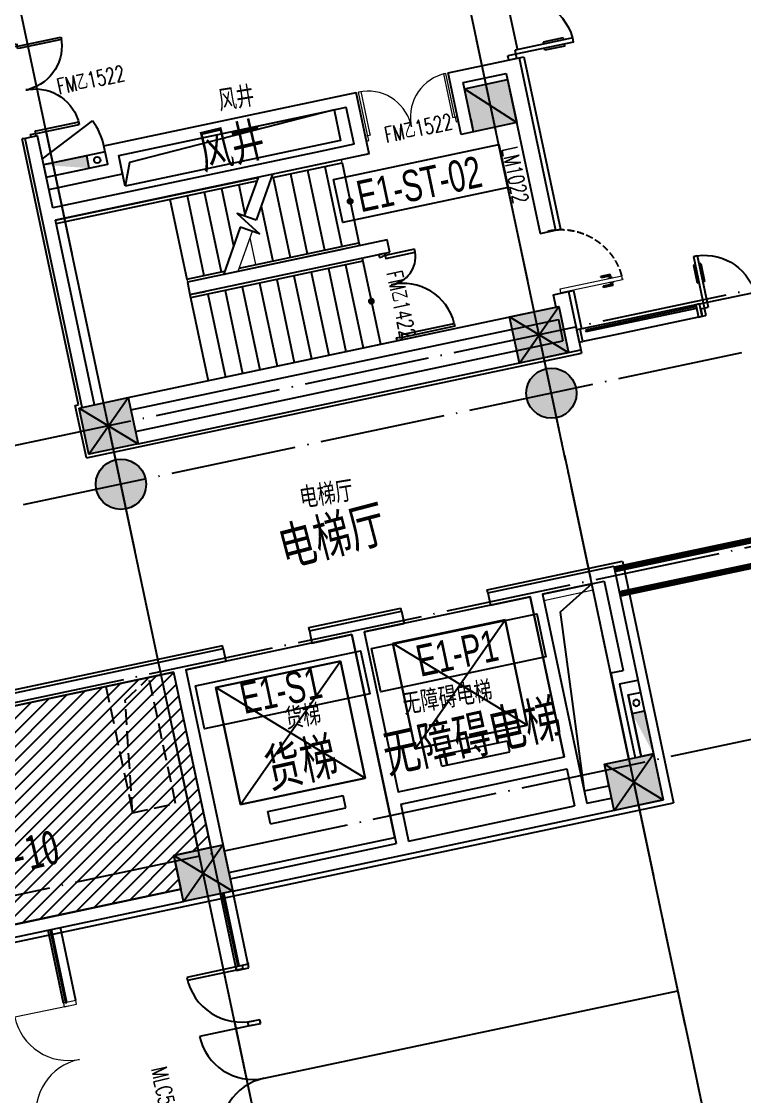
# Model space of a CAD drawing. Header units: millimetres. Extents: x 347599 to 1495443, y -100002 to 152717.
# Drawn here: x 1349994 to 1361493, y 39446 to 56549 of the extents above; entities that cross this region are included whole.
import ezdxf
from ezdxf.enums import TextEntityAlignment as Align

# ---------------------------------------------------------------- set-up
doc = ezdxf.new("R2010")
doc.units = ezdxf.units.MM
doc.header["$LTSCALE"] = 1000
for name, pattern in [('DASH', [0.35, 0.25, -0.1]), ('E-RG-1F$0$$0$DOTE', [2.42, 2, -0.2, 0.02, -0.2]), ('E1-RI-1F$0$DASH', [0.35, 0.25, -0.1]), ('E1-RV-1F$0$DASH', [0.35, 0.25, -0.1]), ('XRE2$0$HIDDEN', [0.375, 0.25, -0.125]), ('管井留洞1F$0$DASH', [0.35, 0.25, -0.1])]:
    doc.linetypes.add(name, pattern=pattern)
doc.layers.get('0').update_dxf_attribs({"linetype": 'CONTINUOUS'})
doc.layers.get('Defpoints').update_dxf_attribs({"linetype": 'CONTINUOUS'})
for name, color, linetype in [('00外装饰面', 21, 'CONTINUOUS'), ('0P-FE-FH-F', 141, 'CONTINUOUS'), ('0P-FE-HY', 141, 'CONTINUOUS'), ('0P-TE-D0-A', 1, 'CONTINUOUS'), ('A-------', 18, 'CONTINUOUS'), ('A-DOOR', 32, 'CONTINUOUS'), ('A-DOOR-FRAM', 2, 'CONTINUOUS'), ('A-SYMB-DOOR', 13, 'CONTINUOUS'), ('A-SYMB-DOOR1', 4, 'CONTINUOUS'), ('A-设备', 253, 'CONTINUOUS'), ('AUDIT_D_131110141545-10', 7, 'CONTINUOUS'), ('A—墙体', 7, 'CONTINUOUS'), ('A—楼梯、电梯、栏杆', 50, 'CONTINUOUS'), ('A—设备管丼、主管符号', 50, 'CONTINUOUS'), ('A—轴线、尺寸', 1, 'CONTINUOUS'), ('A—门窗', 135, 'CONTINUOUS'), ('E1-RI-1F$0$$8$A-DIMS-100', 1, 'CONTINUOUS'), ('E1-RI-1F$0$0P-FE-FH-F', 141, 'CONTINUOUS'), ('E1-RI-1F$0$0P-FE-HY', 141, 'CONTINUOUS'), ('E1-RI-1F$0$0P-TE-D0-A', 1, 'CONTINUOUS'), ('E1-RV-1F$0$0P-FE-FH-F', 141, 'CONTINUOUS'), ('E1-RV-1F$0$0P-FE-HY', 141, 'CONTINUOUS'), ('E1-RV-1F$0$0P-TE-D0-A', 1, 'CONTINUOUS'), ('E1-RV-1F$0$C-NAME-DIM100', 13, 'CONTINUOUS'), ('E1-RV-1F$0$WRV-1-01-N1$0$AUDIT_D_120618114340-341', 1, 'CONTINUOUS'), ('I-平顶-消防设施（防火卷帘）', 10, 'CONTINUOUS'), ('I—平面—文字', 40, 'CONTINUOUS'), ('I—平面—文字（放大1：100）', 40, 'XRE2$0$HIDDEN'), ('I—平面—消防设施', 10, 'CONTINUOUS'), ('I—平面—装饰面层线', 192, 'CONTINUOUS'), ('I—平面—门', 22, 'CONTINUOUS'), ('XRE1$0$A-SYMB', 4, 'CONTINUOUS'), ('XRE1$0$A-SYMB-NUMB-T', 4, 'CONTINUOUS'), ('轴线100', 1, 'CONTINUOUS')]:
    doc.layers.add(name, color=color, linetype=linetype)
for name, color, linetype, lineweight in [('E1-RI-1F$0$A-DOOR', 32, 'CONTINUOUS', 5), ('E1-RI-1F$0$A-DOOR-FRAM', 2, 'CONTINUOUS', 9), ('E1-RI-1F$0$A-GLAZ-CWMG', 3, 'CONTINUOUS', 5), ('E1-RV-1F$0$$2$A-WALL', 7, 'CONTINUOUS', 5), ('E1-RV-1F$0$A-FLOR-STRS', 2, 'CONTINUOUS', 5), ('E1-RV-1F$0$A-WALL', 7, 'CONTINUOUS', 5)]:
    doc.layers.add(name, color=color, linetype=linetype, lineweight=lineweight)
doc.styles.add('ECADI-TXT', font='simplex.shx', dxfattribs={"bigfont": 'hztxt.shx'})
doc.styles.add('XD2008', font='simhei.ttf', dxfattribs={"width": 0.7})
doc.styles.add('XRE1$0$ECADI-TXT', font='simplex.shx', dxfattribs={"bigfont": 'hztxt.shx'})
doc.styles.add('幼圆', font='SIMYOU_0.TTF', dxfattribs={"width": 0.7})

# ---------------------------------------------------------------- blocks, each defined once
blk = doc.blocks.new('E1-RV-1F$0$3')
at = {"layer": 'A—楼梯、电梯、栏杆'}
h = blk.add_hatch(color=256, dxfattribs=at)
edge = h.paths.add_edge_path()
edge.add_arc((10773784.9, -7567736.8), 20, 138.7891, 318.7891, ccw=False)
edge.add_arc((10773784.9, -7567736.8), 20, -41.2109, 138.7891, ccw=False)
blk.add_lwpolyline([(10773800, -7567750, -1), (10773769.9, -7567723.7, -1)], format="xyb", close=True, dxfattribs=at)
blk = doc.blocks.new('E1-RV-1F$0$XFX-BX')
blk.add_lwpolyline([(0, 0), (0, 200), (700, 200), (700, 0)], close=True)
blk.add_solid([(0, 0), (0, 0), (700, 0), (700, 200)])
blk = doc.blocks.new('E1-RV-1F$0$AEQE')
at = {"layer": 'E1-RV-1F$0$0P-FE-FH-F'}
blk.add_circle((11709503, -6156376), 50, dxfattribs=at)
at = {"layer": 'E1-RV-1F$0$0P-TE-D0-A'}
blk.add_lwpolyline([(11709777, -6157187), (11709570, -6156209), (11709374, -6156250), (11709581, -6157228)], close=True, dxfattribs=at)
at = {"layer": 'E1-RV-1F$0$0P-FE-HY', "xscale": -0.9999999999999997, "rotation": 281.977062229859}
blk.add_blockref('E1-RV-1F$0$XFX-BX', (11709582, -6157228), dxfattribs=at)
blk = doc.blocks.new('E1-RI-1F$0$MRY_CW-DOOR-2_ALUMINUM_-_C')
at = {"layer": 'E1-RI-1F$0$A-DOOR'}
for p, q in [((-870, -12.7), (-870, -879.525)), ((870, -12.7), (870, -885.875))]:
    blk.add_line(p, q, dxfattribs=at)
for centre, radius, start, end in [((-870, -12.7), 866.825, 270, 0), ((870, -12.7), 873.175, 180, 270)]:
    blk.add_arc(centre, radius, start, end, dxfattribs=at)
blk = doc.blocks.new('E1-RI-1F$0$RECTANGULAR_MULLION_-_2-12')
at = {"layer": 'E1-RI-1F$0$A-GLAZ-CWMG', "color": 8}
for p, q in [((-30, 75), (30, 75)), ((-30, -125), (-30, 75)), ((30, 75), (30, -125)), ((30, -125), (-30, -125))]:
    blk.add_line(p, q, dxfattribs=at)
blk = doc.blocks.new('E1-RI-1F$0$$DORLIB2D$00000011')
for p, q in [((-0.4667, 0.4709), (-0.4667, -0.0625)), ((-0.4667, 0.4709), (-0.4333, 0.4709)), ((-0.4333, 0.4709), (-0.4333, 0.0042)), ((0.4333, 0.4709), (0.4333, 0.0042)), ((0.4667, 0.4709), (0.4333, 0.4709)), ((0.4667, 0.4709), (0.4667, -0.0625)), ((-0.4833, 0.3962), (-0.4833, 0.2346)), ((-0.4833, 0.3962), (-0.4667, 0.3962)), ((-0.4167, 0.3962), (-0.4333, 0.3962)), ((-0.4167, 0.3962), (-0.4167, 0.2346)), ((0.4167, 0.3962), (0.4167, 0.2346)), ((0.4167, 0.3962), (0.4333, 0.3962)), ((0.4833, 0.3962), (0.4667, 0.3962)), ((0.4833, 0.3962), (0.4833, 0.2346)), ((-0.4833, 0.2346), (-0.4667, 0.2346)), ((-0.4167, 0.2346), (-0.4333, 0.2346)), ((0.4167, 0.2346), (0.4333, 0.2346)), ((0.4833, 0.2346), (0.4667, 0.2346)), ((-0.5, 0.0042), (-0.4333, 0.0042)), ((-0.5, 0.0042), (-0.5, -0.0625)), ((0.5, 0.0042), (0.4333, 0.0042)), ((0.5, 0.0042), (0.5, -0.0625)), ((-0.5, -0.0625), (-0.4667, -0.0625)), ((0.5, -0.0625), (0.4667, -0.0625))]:
    blk.add_line(p, q)
for centre, start, end in [((-0.4667, 0.0042), 0, 85.90396), ((0.4667, 0.0042), 94.09604, 180)]:
    blk.add_arc(centre, 0.4667, start, end)
blk = doc.blocks.new('E1-RI-1F$0$XFX-BX')
blk.add_lwpolyline([(0, 0), (0, 200), (700, 200), (700, 0)], close=True)
blk.add_solid([(0, 0), (0, 0), (700, 0), (700, 200)])
blk = doc.blocks.new('E1-RI-1F$0$AEQE')
at = {"layer": 'E1-RI-1F$0$0P-FE-FH-F'}
blk.add_circle((11709503, -6156376), 50, dxfattribs=at)
at = {"layer": 'E1-RI-1F$0$0P-TE-D0-A'}
blk.add_lwpolyline([(11709777, -6157187), (11709570, -6156209), (11709374, -6156250), (11709581, -6157228)], close=True, dxfattribs=at)
at = {"layer": 'E1-RI-1F$0$0P-FE-HY', "xscale": -0.9999999999999996, "rotation": 281.977062229859}
blk.add_blockref('E1-RI-1F$0$XFX-BX', (11709582, -6157228), dxfattribs=at)
blk = doc.blocks.new('E1-RI-1F$0$MRY_DOOR-2-SOLID_-_72_W_X_')
at = {"layer": 'E1-RI-1F$0$A-DOOR'}
for p, q in [((-914.4, 980.28125), (-863.6, 980.28125)), ((-914.4, 116.68125), (-914.4, 980.28125)), ((-863.6, 980.28125), (-863.6, 116.68125)), ((863.6, 980.28125), (863.6, 116.68125)), ((914.4, 980.28125), (863.6, 980.28125)), ((914.4, 116.68125), (914.4, 980.28125)), ((-914.4, 65.88125), (-914.4, 116.68125)), ((-863.6, 65.88125), (-914.4, 65.88125)), ((-863.6, 116.68125), (-863.6, 65.88125)), ((863.6, 116.68125), (863.6, 65.88125)), ((863.6, 65.88125), (914.4, 65.88125)), ((914.4, 65.88125), (914.4, 116.68125))]:
    blk.add_line(p, q, dxfattribs=at)
for centre, start, end in [((-914.4, 65.88125), 3.191766614, 90), ((914.4, 65.88125), 90, 176.808233386), ((-914.4, 65.88125), 359.5, 3.191766614), ((914.4, 65.88125), 176.808233386, 180.5)]:
    blk.add_arc(centre, 914.4, start, end, dxfattribs=at)
at = {"layer": 'E1-RI-1F$0$A-DOOR-FRAM'}
for p, q in [((-914.4, 65.88125), (-965.2, 65.88125)), ((-965.2, 65.88125), (-965.2, -35.71875)), ((-914.4, -35.71875), (-914.4, 65.88125)), ((965.2, 65.88125), (914.4, 65.88125)), ((914.4, 65.88125), (914.4, -35.71875)), ((965.2, -35.71875), (965.2, 65.88125)), ((-965.2, -35.71875), (-914.4, -35.71875)), ((914.4, -35.71875), (965.2, -35.71875))]:
    blk.add_line(p, q, dxfattribs=at)
blk = doc.blocks.new('XRE1$0$ECADI-TAG-CODE')
at = {"layer": 'XRE1$0$A-SYMB-NUMB-T', "color": 1}
blk.add_lwpolyline([(0.92, 3.5), (14.352, 3.5), (14.352, 0), (0.92, 0)], close=True, dxfattribs=at)
at = {"layer": 'XRE1$0$A-SYMB-NUMB-T', "style": 'XRE1$0$ECADI-TXT', "width": 0.7}
blk.add_attdef('CODE', text='', height=2.5, dxfattribs=at).set_placement((7.5, 1.75), align=Align.MIDDLE_CENTER)
blk = doc.blocks.new('ECADI-TAG-DOOR')
blk = doc.blocks.new('XFX-BX')
blk.add_lwpolyline([(0, 0), (0, 200), (700, 200), (700, 0)], close=True)
blk.add_solid([(0, 0), (0, 0), (700, 0), (700, 200)])
blk = doc.blocks.new('AEQE')
at = {"layer": '0P-FE-FH-F'}
blk.add_circle((11709503, -6156376), 50, dxfattribs=at)
at = {"layer": '0P-TE-D0-A'}
blk.add_lwpolyline([(11709777, -6157187), (11709570, -6156209), (11709374, -6156250), (11709581, -6157228)], close=True, dxfattribs=at)
at = {"layer": '0P-FE-HY', "xscale": -0.9999999999999996, "rotation": 281.977062229859}
blk.add_blockref('XFX-BX', (11709582, -6157228), dxfattribs=at)
blk = doc.blocks.new('MRY_DOOR-2-SOLID_-_72_W_X_')
at = {"layer": 'A-DOOR'}
for p, q in [((-914.4, 980.28125), (-863.6, 980.28125)), ((-914.4, 116.68125), (-914.4, 980.28125)), ((-863.6, 980.28125), (-863.6, 116.68125)), ((863.6, 980.28125), (863.6, 116.68125)), ((914.4, 980.28125), (863.6, 980.28125)), ((914.4, 116.68125), (914.4, 980.28125)), ((-914.4, 65.88125), (-914.4, 116.68125)), ((-863.6, 65.88125), (-914.4, 65.88125)), ((-863.6, 116.68125), (-863.6, 65.88125)), ((863.6, 116.68125), (863.6, 65.88125)), ((863.6, 65.88125), (914.4, 65.88125)), ((914.4, 65.88125), (914.4, 116.68125))]:
    blk.add_line(p, q, dxfattribs=at)
for centre, start, end in [((-914.4, 65.88125), 3.191766614, 90), ((914.4, 65.88125), 90, 176.808233386), ((-914.4, 65.88125), 359.5, 3.191766614), ((914.4, 65.88125), 176.808233386, 180.5)]:
    blk.add_arc(centre, 914.4, start, end, dxfattribs=at)
at = {"layer": 'A-DOOR-FRAM'}
for p, q in [((-914.4, 65.88125), (-965.2, 65.88125)), ((-965.2, 65.88125), (-965.2, -35.71875)), ((-914.4, -35.71875), (-914.4, 65.88125)), ((965.2, 65.88125), (914.4, 65.88125)), ((914.4, 65.88125), (914.4, -35.71875)), ((965.2, -35.71875), (965.2, 65.88125)), ((-965.2, -35.71875), (-914.4, -35.71875)), ((914.4, -35.71875), (965.2, -35.71875))]:
    blk.add_line(p, q, dxfattribs=at)
blk = doc.blocks.new('E1-RI-1F$0$SINGLE-FLUSH_VISION_-_0_9_')
at = {"layer": 'E1-RI-1F$0$A-DOOR'}
for p, q in [((399, -76), (399, -976)), ((450, -76), (399, -76)), ((450, -76), (450, -976)), ((450, -976), (399, -976))]:
    blk.add_line(p, q, dxfattribs=at)
at = {"layer": 'I—平面—门'}
for p, q in [((363, -683), (343, -683)), ((343, -820), (343, -683)), ((363, -800), (363, -683)), ((487, -683), (507, -683)), ((487, -800), (487, -683)), ((507, -820), (507, -683)), ((343, -820), (363, -800)), ((392, -820), (343, -820)), ((392, -800), (363, -800)), ((400, -782), (392, -782)), ((392, -837), (392, -782)), ((400, -837), (392, -837)), ((450, -782), (458, -782)), ((450, -837), (458, -837)), ((458, -837), (458, -782)), ((458, -800), (487, -800)), ((458, -820), (507, -820)), ((507, -820), (487, -800))]:
    blk.add_line(p, q, dxfattribs=at)
at = {"layer": 'I—平面—门', "color": 8, "linetype": 'DASH', "ltscale": 0.4}
blk.add_arc((450, -76), 900, 180, 270, dxfattribs=at)

msp = doc.modelspace()

# ---------------------------------------------------------------- hatches: boundary and pattern name
at = {"layer": 'A-------'}
for points in [[(1357040.1, 55479.2), (1357724.9, 55624.2), (1357869.9, 54939.3), (1357185.1, 54794.4)], [(1357757.5, 51849.1), (1358540.1, 52014.7), (1358695.5, 51281), (1357912.8, 51115.3)], [(1350909.3, 50399.3), (1351691.9, 50565), (1351847.2, 49831.3), (1351064.6, 49665.6)], [(1359264.2, 44731.8), (1360046.8, 44897.5), (1360202.2, 44163.7), (1359419.5, 43998)], [(1352415.9, 43282.1), (1353198.6, 43447.7), (1353353.9, 42714), (1352571.3, 42548.3)]]:
    msp.add_hatch(color=256, dxfattribs=at).paths.add_polyline_path(points)
h = msp.add_hatch(color=256, dxfattribs=at)
edge = h.paths.add_edge_path()
edge.add_arc((1358423.2, 50635.6), 400, 0, 360)
h = msp.add_hatch(color=256, dxfattribs=at)
edge = h.paths.add_edge_path()
edge.add_arc((1351575, 49185.9), 400, 0, 360)
at = {"layer": 'A-设备'}
h = msp.add_hatch(dxfattribs=at)
h.set_pattern_fill('ANSI31', color=253, scale=50, style=0)
h.set_pattern_definition([(45, (1000000, 0), (-112.2532, 112.2532), [])])
h.paths.add_polyline_path([(1345173.1, 44662), (1352412.7, 46194.6), (1353002.9, 43406.3), (1352415.9, 43282.1), (1352529.8, 42744), (1345877.3, 41335.7), (1345173.1, 44662)])

# ---------------------------------------------------------------- linework, layer by layer
at = {"elevation": 0}
for points in [[(1357040.1, 55479.2), (1357724.9, 55624.2), (1357869.9, 54939.3), (1357185.1, 54794.4)], [(1357757.5, 51849.1), (1358540.1, 52014.7), (1358695.5, 51281), (1357912.8, 51115.3)], [(1350909.3, 50399.3), (1351691.9, 50565), (1351847.2, 49831.3), (1351064.6, 49665.6)], [(1359264.2, 44731.8), (1360046.8, 44897.5), (1360202.2, 44163.7), (1359419.5, 43998)], [(1352415.9, 43282.1), (1353198.6, 43447.7), (1353353.9, 42714), (1352571.3, 42548.3)]]:
    msp.add_lwpolyline(points, close=True, dxfattribs=at)
for centre in [(1358423.2, 50635.6, 0), (1351575, 49185.9, 0)]:
    msp.add_circle(centre, 400)
at = {"layer": '00外装饰面', "linetype": 'ByBlock', "ltscale": 5}
for p, q in [((1357907.4, 55969.4), (1357985.5, 55985.9)), ((1357985.5, 55985.9), (1358565.4, 53246.6)), ((1358487.3, 53230.1), (1358565.4, 53246.6)), ((1358694.4, 52251.8), (1358772.5, 52268.3)), ((1358772.5, 52268.3), (1358901.8, 51657.3))]:
    msp.add_line(p, q, dxfattribs=at)
at = {"layer": 'A-DOOR'}
for p, q in [((1350325.5, 54364.4), (1351124, 54966.3)), ((1353501.8, 41527.7), (1353512.3, 41478)), ((1352621.4, 41340.8), (1352632, 41291.1))]:
    msp.add_line(p, q, dxfattribs=at)
msp.add_arc((1350325.5, 54364.4), 1000, 11.95265, 37.01005, dxfattribs=at)
at = {"layer": 'A-设备', "color": 253}
msp.add_lwpolyline([(1345173.1, 44662), (1352412.7, 46194.6), (1353002.9, 43406.3), (1352415.9, 43282.1), (1352529.8, 42744), (1345877.3, 41335.7), (1345877.3, 41335.7), (1345173.1, 44662)], close=True, dxfattribs=at)
at = {"layer": 'AUDIT_D_131110141545-10'}
msp.add_line((1350247.8, 54731.2), (1350052.1, 54689.8), dxfattribs=at)
at = {"layer": 'A—墙体'}
for p, q in [((1356782.3, 55731.3), (1357907.4, 55969.4)), ((1357907.4, 55969.4), (1358487.3, 53230.1)), ((1356989.4, 54752.9), (1356782.3, 55731.3)), ((1357019.4, 55577), (1357704.2, 55722)), ((1357704.2, 55722), (1358242.7, 53178.3)), ((1351303.7, 54571.5), (1355314.8, 55420.6)), ((1355522, 54442.3), (1355314.8, 55420.6)), ((1357185.1, 54794.3), (1357019.4, 55577)), ((1354622.5, 55069.6), (1355160.6, 55183.5)), ((1355284.9, 54596.5), (1355160.6, 55183.5)), ((1351540.8, 54417.2), (1354622.5, 55069.6)), ((1357185.1, 54794.3), (1357143.7, 54990)), ((1350491.1, 53581.7), (1350247.8, 54731.2)), ((1357185.1, 54794.3), (1356989.4, 54752.9)), ((1350958.2, 50409.7), (1350052.1, 54689.8)), ((1351365.9, 54278), (1351303.7, 54571.5)), ((1355284.9, 54596.5), (1354746.8, 54482.6)), ((1354746.8, 54482.6), (1350491.1, 53581.7)), ((1355522, 54442.3), (1350532.5, 53386)), ((1351603, 54123.7), (1351540.8, 54417.2)), ((1350387.6, 54070.9), (1351365.9, 54278)), ((1350387.6, 54070.9), (1350387.5, 54071)), ((1350429, 53875.2), (1351603, 54123.7)), ((1351153.8, 50451.1), (1350532.5, 53386)), ((1358242.7, 53178.3), (1358487.3, 53230.1)), ((1355812, 53072.6), (1352632.4, 52399.2)), ((1355853.4, 52876.9), (1355812, 53072.6)), ((1352673.8, 52203.6), (1355853.4, 52876.9)), ((1352632.4, 52399.2), (1352673.9, 52203.5)), ((1352673.9, 52203.5), (1352918.5, 52255.4)), ((1358449.8, 52200), (1358694.4, 52251.8)), ((1358449.8, 52200), (1358491.2, 52004.3)), ((1358694.4, 52251.8), (1358891.1, 51322.4)), ((1351691.9, 50565), (1358491.2, 52004.3)), ((1351733.3, 50369.3), (1358532.7, 51808.7)), ((1358532.7, 51808.7), (1358605.1, 51466.3)), ((1351690.6, 50564.7), (1356288.7, 51538.1)), ((1351805.8, 50026.9), (1358605.1, 51466.3)), ((1351847.2, 49831.2), (1358891.1, 51322.4)), ((1357409.6, 47456.8), (1359415.2, 47881.3)), ((1359415.2, 47881.3), (1360202.2, 44163.7)), ((1358282.6, 47437.1), (1359260.9, 47644.2)), ((1359260.9, 47644.2), (1359561.2, 46225.7)), ((1357409.6, 47456.8), (1357451, 47261.1)), ((1357451, 47261.1), (1358086.9, 47395.7)), ((1358086.9, 47395.7), (1358625.4, 44852.1)), ((1358282.6, 47437.1), (1358986.7, 44110.9)), ((1354572.5, 46856.2), (1356040, 47166.8)), ((1356040, 47166.8), (1356081.4, 46971.2)), ((1355445.5, 46836.5), (1356081.4, 46971.2)), ((1354572.5, 46856.2), (1354613.9, 46660.5)), ((1354613.9, 46660.5), (1355249.8, 46795.1)), ((1355249.8, 46795.1), (1355954, 43468.8)), ((1353202.8, 46566.2), (1349240.6, 45727.5)), ((1353202.8, 46566.2), (1353244.3, 46370.6)), ((1352608.3, 46235.9), (1353244.3, 46370.6)), ((1352412.7, 46194.5), (1349282.1, 45531.8)), ((1352412.7, 46194.5), (1353158.3, 42672.6)), ((1352608.3, 46235.9), (1353312.5, 42909.7)), ((1359365.6, 46184.3), (1359561.2, 46225.7)), ((1359365.6, 46184.3), (1359655.5, 44814.6)), ((1359504.8, 46009.3), (1359798.3, 46071.4)), ((1359504.8, 46009.3), (1359753.3, 44835.3)), ((1359407, 45988.6), (1359407, 45988.6)), ((1359644.1, 45834.4), (1359851.2, 44856)), ((1355983.9, 44292.9), (1358625.4, 44852.1)), ((1356025.4, 44097.3), (1358666.8, 44656.4)), ((1358666.8, 44656.4), (1358791.1, 44069.4)), ((1353353.9, 42714), (1360202.2, 44163.7)), ((1358986.7, 44110.9), (1359378.1, 44193.7)), ((1356025.4, 44097.3), (1356149.6, 43510.3)), ((1356149.6, 43510.3), (1358791.1, 44069.4)), ((1353312.5, 42909.7), (1355954, 43468.8)), ((1345877.3, 41335.7), (1352529.8, 42744)), ((1345723, 41098.6), (1352571.3, 42548.3))]:
    msp.add_line(p, q, dxfattribs=at)
for points in [[(1359264.2, 44731.8), (1360046.8, 44897.5), (1360202.2, 44163.7), (1359419.5, 43998)], [(1352415.9, 43282.1), (1353198.6, 43447.7), (1353353.9, 42714), (1352571.3, 42548.3)]]:
    msp.add_lwpolyline(points, close=True, dxfattribs=at)
at = {"layer": 'A—楼梯、电梯、栏杆'}
for p, q in [((1353966.4, 54061.9), (1355092.1, 54300.2)), ((1353966.4, 54061.9), (1355092.1, 54300.2)), ((1354818.2, 54242.2), (1355087.4, 52970.2)), ((1354818.2, 54242.2), (1355087.4, 52970.2)), ((1355092.1, 54300.2), (1355371.7, 52979.3)), ((1355092.1, 54300.2), (1355371.7, 52979.3)), ((1353756.5, 54068.5), (1353538, 53455.6)), ((1353756.5, 54068.5), (1353538, 53455.6)), ((1353986.1, 54117.2), (1353726.4, 53388.5)), ((1353986.1, 54117.2), (1353726.4, 53388.5)), ((1353996.4, 54068.2), (1354265.6, 52796.3)), ((1353996.4, 54068.2), (1354265.6, 52796.3)), ((1354270.4, 54126.2), (1354539.5, 52854.3)), ((1354270.4, 54126.2), (1354539.5, 52854.3)), ((1354544.3, 54184.2), (1354813.5, 52912.2)), ((1354544.3, 54184.2), (1354813.5, 52912.2)), ((1350542.9, 53337.1), (1353736.8, 54013.3)), ((1350542.9, 53337.1), (1353736.8, 54013.3)), ((1353174.6, 53894.3), (1353368.3, 52979.3)), ((1353174.6, 53894.3), (1353368.3, 52979.3)), ((1353448.6, 53952.3), (1353547.8, 53483.2)), ((1353448.6, 53952.3), (1353547.8, 53483.2)), ((1352352.8, 53720.3), (1352622, 52448.5)), ((1352352.8, 53720.3), (1352622, 52448.5)), ((1352626.8, 53778.3), (1352895.9, 52506.4)), ((1352626.8, 53778.3), (1352895.9, 52506.4)), ((1352900.7, 53836.3), (1353169.9, 52564.4)), ((1352900.7, 53836.3), (1353169.9, 52564.4)), ((1353806.5, 53613.2), (1353991.7, 52738.3)), ((1353806.5, 53613.2), (1353991.7, 52738.3)), ((1353474.3, 53276.7), (1353204.8, 52520.7)), ((1353474.3, 53276.7), (1353204.8, 52520.7)), ((1353454.1, 52624.6), (1355361.3, 53028.2)), ((1355423.5, 52734.7), (1352684.2, 52154.6)), ((1355149.5, 52676.7), (1355429.2, 51356)), ((1355149.5, 52676.7), (1355429.2, 51356)), ((1355413.1, 52783.6), (1355703.1, 51414)), ((1355413.1, 52783.6), (1355703.1, 51414)), ((1352622, 52448.5), (1353224.5, 52576)), ((1354601.7, 52560.7), (1354881.4, 51240)), ((1354601.7, 52560.7), (1354881.4, 51240)), ((1354875.6, 52618.7), (1355155.2, 51298.1)), ((1354875.6, 52618.7), (1355155.2, 51298.1)), ((1353779.9, 52386.7), (1354059.6, 51065.9)), ((1353779.9, 52386.7), (1354059.6, 51065.9)), ((1354053.8, 52444.7), (1354333.5, 51124)), ((1354053.8, 52444.7), (1354333.5, 51124)), ((1354327.8, 52502.7), (1354607.4, 51182)), ((1354327.8, 52502.7), (1354607.4, 51182)), ((1352673.8, 52203.6), (1352963.9, 50833.9)), ((1352673.8, 52203.6), (1352963.9, 50833.9)), ((1352958.1, 52212.6), (1353237.8, 50891.9)), ((1352958.1, 52212.6), (1353237.8, 50891.9)), ((1353232.1, 52270.6), (1353511.7, 50949.9)), ((1353232.1, 52270.6), (1353511.7, 50949.9)), ((1353506, 52328.7), (1353785.7, 51007.9)), ((1353506, 52328.7), (1353785.7, 51007.9))]:
    msp.add_line(p, q, dxfattribs=at)
for points in [[(1355221.6, 53688.5, 0, 0, 0), (1353918.8, 53412.8, 40, 0, 0), (1353772.1, 53381.7, 0, 0, 0)], [(1355221.6, 53688.5, 0, 0, 0), (1353918.8, 53412.8, 40, 0, 0), (1353772.1, 53381.7, 0, 0, 0)], [(1355558.1, 52099, 0, 0, 0), (1351497.4, 51239.5, 0, 0, 0), (1351160.9, 52829.2, 0, 0, 0), (1353157.3, 53251.8, 40, 0, 0), (1353304, 53282.9, 0, 0, 0)], [(1355558.1, 52099, 0, 0, 0), (1351497.4, 51239.5, 0, 0, 0), (1351160.9, 52829.2, 0, 0, 0), (1353157.3, 53251.8, 40, 0, 0), (1353304, 53282.9, 0, 0, 0)]]:
    msp.add_lwpolyline(points, format="xyseb", dxfattribs=at)
msp.add_lwpolyline([(1353726.4, 53388.5), (1353422.9, 53496.6), (1353778.2, 53168.4), (1353474.3, 53276.7)], dxfattribs=at)
msp.add_lwpolyline([(1353726.4, 53388.5), (1353422.9, 53496.6), (1353778.2, 53168.4), (1353474.3, 53276.7)], dxfattribs=at)
at = {"layer": 'A—设备管丼、主管符号'}
for p, q in [((1355900.9, 46651.2), (1357684.9, 47028.8)), ((1357684.9, 47028.8), (1355900.9, 46651.2)), ((1355900.9, 46651.2), (1357684.9, 47028.8)), ((1357684.9, 47028.8), (1355900.9, 46651.2)), ((1356254.9, 44976.6), (1357684.9, 47028.8)), ((1356254.9, 44976.6), (1357684.9, 47028.8)), ((1357684.9, 47028.8), (1358039, 45354.3)), ((1358039, 45354.3), (1357684.9, 47028.8)), ((1357684.9, 47028.8), (1358039, 45354.3)), ((1358039, 45354.3), (1357684.9, 47028.8)), ((1355445.5, 46836.5), (1355983.9, 44292.9)), ((1355445.5, 46836.5), (1355983.9, 44292.9)), ((1358039, 45354.3), (1355900.9, 46651.2)), ((1356254.9, 44976.6), (1355900.9, 46651.2)), ((1355900.9, 46651.2), (1356254.9, 44976.6)), ((1358039, 45354.3), (1355900.9, 46651.2)), ((1356254.9, 44976.6), (1355900.9, 46651.2)), ((1355900.9, 46651.2), (1356254.9, 44976.6)), ((1353084.5, 45952.7), (1355066.8, 46372.4)), ((1355066.8, 46372.4), (1353084.5, 45952.7)), ((1353084.5, 45952.7), (1355066.8, 46372.4)), ((1355066.8, 46372.4), (1353084.5, 45952.7)), ((1353477.9, 44092.1), (1355066.8, 46372.4)), ((1353477.9, 44092.1), (1355066.8, 46372.4)), ((1355066.8, 46372.4), (1355460.2, 44511.8)), ((1355460.2, 44511.8), (1355066.8, 46372.4)), ((1355066.8, 46372.4), (1355460.2, 44511.8)), ((1355460.2, 44511.8), (1355066.8, 46372.4)), ((1355460.2, 44511.8), (1353084.5, 45952.7)), ((1353477.9, 44092.1), (1353084.5, 45952.7)), ((1353084.5, 45952.7), (1353477.9, 44092.1)), ((1355460.2, 44511.8), (1353084.5, 45952.7)), ((1353477.9, 44092.1), (1353084.5, 45952.7)), ((1353084.5, 45952.7), (1353477.9, 44092.1)), ((1358039, 45354.3), (1356254.9, 44976.6)), ((1356254.9, 44976.6), (1358039, 45354.3)), ((1358039, 45354.3), (1356254.9, 44976.6)), ((1356254.9, 44976.6), (1358039, 45354.3)), ((1356644.4, 44875), (1357724, 45103.7)), ((1356644.4, 44875), (1357724, 45103.7)), ((1357761.3, 44927.6), (1357724, 45103.7)), ((1357761.3, 44927.6), (1357724, 45103.7)), ((1356681.6, 44698.9), (1356644.4, 44875)), ((1356681.6, 44698.9), (1356644.4, 44875)), ((1356681.6, 44698.9), (1357761.3, 44927.6)), ((1356681.6, 44698.9), (1357761.3, 44927.6)), ((1355460.2, 44511.8), (1353477.9, 44092.1)), ((1353477.9, 44092.1), (1355460.2, 44511.8)), ((1355460.2, 44511.8), (1353477.9, 44092.1)), ((1353477.9, 44092.1), (1355460.2, 44511.8)), ((1353910.6, 43979.2), (1355110.2, 44233.3)), ((1353910.6, 43979.2), (1355110.2, 44233.3)), ((1355151.6, 44037.6), (1355110.2, 44233.3)), ((1355151.6, 44037.6), (1355110.2, 44233.3)), ((1353952, 43783.6), (1353910.6, 43979.2)), ((1353952, 43783.6), (1353910.6, 43979.2)), ((1353952, 43783.6), (1355151.6, 44037.6)), ((1353952, 43783.6), (1355151.6, 44037.6))]:
    msp.add_line(p, q, dxfattribs=at)
for points in [[(1351645.1, 53928.2), (1351541.6, 54417.3), (1354964.9, 55142.1), (1355068.5, 54653), (1351645.1, 53928.2)], [(1354964.7, 55143.5), (1351714.4, 54303.3), (1351645.1, 53928.2)], [(1359065.2, 47603), (1358563.9, 47152.4), (1358945.1, 44307.5)], [(1355445.5, 46836.5), (1355983.9, 44292.9), (1358625.4, 44852.1), (1358086.9, 47395.7), (1355445.5, 46836.5)]]:
    msp.add_lwpolyline(points, dxfattribs=at)
for points in [[(1359065.2, 47603), (1358281.6, 47438.5), (1358945.3, 44306.5), (1359336.7, 44389.4), (1359264.2, 44731.8), (1359654.8, 44814.5)], [(1355249.8, 46795.1), (1352608.3, 46235.9), (1353291.8, 43007.5), (1355933.2, 43566.7)]]:
    msp.add_lwpolyline(points, close=True, dxfattribs=at)
at = {"layer": 'A—设备管丼、主管符号', "linetype": '管井留洞1F$0$DASH'}
for points in [[(1352021.4, 46111.7), (1351336.5, 45966.7), (1351761.1, 43961.2), (1352445.9, 44106.1), (1352021.4, 46111.7)], [(1351761.1, 43961.2), (1351643.2, 45750), (1352021.4, 46111.7)]]:
    msp.add_lwpolyline(points, dxfattribs=at)
at = {"layer": 'A—轴线、尺寸', "linetype": 'E-RG-1F$0$$0$DOTE'}
for p, q in [((1368069.1, 5070.1), (1347156.8, 103856.2)), ((1368299.4, 53697.4), (1323685.8, 44253)), ((1366180.7, 52277.8), (1323881.5, 43323.4)), ((1370554.3, 50086.1), (1324509.7, 40338.8)), ((1371746.2, 47271.9), (1325127.6, 37403.1))]:
    msp.add_line(p, q, dxfattribs=at)
at = {"layer": 'A—轴线、尺寸', "linetype": 'ByBlock'}
msp.add_line((1361220.9, 3620.4), (1340308.6, 102406.5), dxfattribs=at)
at = {"layer": 'A—门窗'}
for p, q in [((1360728, 52012.8), (1358967, 51640)), ((1360721.7, 52042.7), (1359394.4, 51761.7)), ((1360733.2, 51988), (1360728, 52012.8)), ((1358972.3, 51615.2), (1360733.2, 51988)), ((1360763.1, 51847), (1359435.8, 51566.1)), ((1358882.4, 51653.3), (1358823.7, 51640.9)), ((1358902, 51657.5), (1358873, 51651.2)), ((1358960.7, 51669.9), (1358882.4, 51653.3)), ((1358923.8, 51457.7), (1358882.4, 51653.3)), ((1359394.4, 51761.7), (1358960.7, 51669.9)), ((1358823.7, 51640.9), (1358865.1, 51445.2)), ((1358967, 51640), (1358972.3, 51615.2)), ((1359435.8, 51566.1), (1359002.1, 51474.2)), ((1358865.1, 51445.2), (1358923.8, 51457.7)), ((1359002.1, 51474.2), (1358923.8, 51457.7)), ((1353414, 41457.2), (1353158.2, 42672.8)), ((1353187.8, 42679), (1353432.3, 41517.5)), ((1353457.1, 41522.7), (1353212.7, 42684.3)), ((1353610.7, 41493.7), (1353353.9, 42714)), ((1350663.4, 40931.4), (1350418.9, 42092.9)), ((1350448.5, 42099.1), (1350693, 40937.6)), ((1350717.8, 40942.8), (1350473.4, 42104.4)), ((1350859.1, 40972.5), (1350614.6, 42134.1)), ((1353593.1, 41577.3), (1353598.4, 41552.4)), ((1350693, 40937.6), (1350717.8, 40942.8)), ((1353796.9, 40609), (1353784.6, 40667.7))]:
    msp.add_line(p, q, dxfattribs=at)
at = {"layer": 'A—门窗', "extrusion": (0, 0, -1)}
for p, q in [((1360780.4, 52055.1), (1360721.7, 52042.7)), ((1360721.7, 52042.7), (1360763.1, 51847)), ((1360821.8, 51859.5), (1360780.4, 52055.1)), ((1360763.1, 51847), (1360821.8, 51859.5)), ((1353598.4, 41552.5), (1353402.7, 41510.9)), ((1353402.7, 41510.9), (1353415.2, 41452.2)), ((1353415.2, 41452.2), (1353610.8, 41493.8)), ((1353610.8, 41493.8), (1353598.4, 41552.5)), ((1353786.1, 40668), (1353590.5, 40626.5)), ((1353590.5, 40626.5), (1353603, 40567.8)), ((1353603, 40567.8), (1353798.6, 40609.4)), ((1353798.6, 40609.4), (1353786.1, 40668))]:
    msp.add_line(p, q, dxfattribs=at)
at = {"layer": 'Defpoints'}
for p, q in [((1357040.1, 55479.2, 0), (1357869.9, 54939.3, 0)), ((1357912.8, 51115.3, 0), (1358540.1, 52014.7, 0)), ((1357757.5, 51849.1, 0), (1358695.5, 51281, 0)), ((1351064.6, 49665.6, 0), (1351691.9, 50565, 0)), ((1350909.3, 50399.3, 0), (1351847.2, 49831.3, 0)), ((1359419.5, 43998, 0), (1360046.8, 44897.5, 0)), ((1359264.2, 44731.8, 0), (1360202.2, 44163.7, 0)), ((1352571.3, 42548.3, 0), (1353198.6, 43447.7, 0)), ((1352415.9, 43282.1, 0), (1353353.9, 42714, 0))]:
    msp.add_line(p, q, dxfattribs=at)
at = {"layer": 'E1-RI-1F$0$$8$A-DIMS-100'}
msp.add_line((1357480.5, 57986.2), (1357881.2, 56093.4), dxfattribs=at)
at = {"layer": 'E1-RI-1F$0$A-GLAZ-CWMG'}
msp.add_line((1351040.3, 42224.3), (1351236, 42265.5), dxfattribs=at)
at = {"layer": 'E1-RV-1F$0$$2$A-WALL'}
for p, q in [((1357409.6, 47456.8), (1359415.2, 47881.3)), ((1359415.2, 47881.3), (1360202.2, 44163.7)), ((1358282.6, 47437.1), (1359260.9, 47644.2)), ((1359260.9, 47644.2), (1359561.2, 46225.7)), ((1357409.6, 47456.8), (1357451, 47261.1)), ((1357451, 47261.1), (1358086.9, 47395.7)), ((1358086.9, 47395.7), (1358625.4, 44852.1)), ((1358282.6, 47437.1), (1358986.7, 44110.9)), ((1354572.5, 46856.2), (1356040, 47166.8)), ((1356040, 47166.8), (1356081.4, 46971.2)), ((1355445.5, 46836.5), (1356081.4, 46971.2)), ((1354572.5, 46856.2), (1354613.9, 46660.5)), ((1354613.9, 46660.5), (1355249.8, 46795.1)), ((1355249.8, 46795.1), (1355954, 43468.8)), ((1353202.8, 46566.2), (1353244.3, 46370.6)), ((1352608.3, 46235.9), (1353244.3, 46370.6)), ((1352412.7, 46194.5), (1353158.3, 42672.6)), ((1352608.3, 46235.9), (1353312.5, 42909.7)), ((1359365.6, 46184.3), (1359561.2, 46225.7)), ((1359365.6, 46184.3), (1359655.5, 44814.6)), ((1359504.8, 46009.3), (1359798.3, 46071.4)), ((1359504.8, 46009.3), (1359753.3, 44835.3)), ((1359407, 45988.6), (1359407, 45988.6)), ((1359644.1, 45834.4), (1359851.2, 44856)), ((1355983.9, 44292.9), (1358625.4, 44852.1)), ((1356025.4, 44097.3), (1358666.8, 44656.4)), ((1358666.8, 44656.4), (1358791.1, 44069.4)), ((1353353.9, 42714), (1360202.2, 44163.7)), ((1358986.7, 44110.9), (1359378.1, 44193.7)), ((1356025.4, 44097.3), (1356149.6, 43510.3)), ((1356149.6, 43510.3), (1358791.1, 44069.4)), ((1353312.5, 42909.7), (1355954, 43468.8))]:
    msp.add_line(p, q, dxfattribs=at)
for points in [[(1359264.2, 44731.8), (1360046.8, 44897.5), (1360202.2, 44163.7), (1359419.5, 43998)], [(1352415.9, 43282.1), (1353198.6, 43447.7), (1353353.9, 42714), (1352571.3, 42548.3)]]:
    msp.add_lwpolyline(points, close=True, dxfattribs=at)
at = {"layer": 'E1-RV-1F$0$A-FLOR-STRS'}
for p, q in [((1353986.1, 54117.2), (1355326.3, 54400.9)), ((1353986.1, 54117.2), (1355326.3, 54400.9)), ((1355081.8, 54348.9), (1354807.9, 54291)), ((1355081.8, 54348.9), (1354807.9, 54291)), ((1355092.2, 54299.9), (1355081.8, 54348.8)), ((1355092.2, 54299.9), (1355081.8, 54348.8)), ((1353662.6, 53209.5), (1353434.4, 52569.3)), ((1353662.6, 53209.5), (1353434.4, 52569.3)), ((1353454.1, 52624.6), (1355361.3, 53028.2)), ((1353626.9, 53109.4), (1353717.7, 52680.4)), ((1353626.9, 53109.4), (1353717.7, 52680.4)), ((1353116.2, 52501.9), (1355097.8, 52921.3)), ((1353116.2, 52501.9), (1355097.8, 52921.3)), ((1355423.5, 52734.7), (1352684.2, 52154.6)), ((1352622, 52448.5), (1353224.5, 52576)), ((1352622, 52448.5), (1352632.4, 52399.5)), ((1352622, 52448.5), (1352632.4, 52399.5)), ((1352632.4, 52399.5), (1352886.6, 52453.3)), ((1352632.4, 52399.5), (1352886.6, 52453.3))]:
    msp.add_line(p, q, dxfattribs=at)
msp.add_lwpolyline([(1359086, 47505.2), (1359655.5, 44814.8), (1359264.2, 44731.9), (1359335.9, 44389.2), (1358944.6, 44306.4), (1358303.3, 47339.5)], close=True, dxfattribs=at)
msp.add_lwpolyline([(1359086, 47505.2), (1359655.5, 44814.8), (1359264.2, 44731.9), (1359335.9, 44389.2), (1358944.6, 44306.4), (1358303.3, 47339.5)], close=True, dxfattribs=at)
at = {"layer": 'E1-RV-1F$0$A-WALL'}
for p, q in [((1356782.3, 55731.3), (1357907.4, 55969.4)), ((1357907.4, 55969.4), (1358487.3, 53230.1)), ((1356989.4, 54752.9), (1356782.3, 55731.3)), ((1357019.4, 55577), (1357704.2, 55722)), ((1357704.2, 55722), (1358242.7, 53178.3)), ((1351303.7, 54571.5), (1355314.8, 55420.6)), ((1355522, 54442.3), (1355314.8, 55420.6)), ((1357185.1, 54794.3), (1357019.4, 55577)), ((1354622.5, 55069.6), (1355160.6, 55183.5)), ((1355284.9, 54596.5), (1355160.6, 55183.5)), ((1351540.8, 54417.2), (1354622.5, 55069.6)), ((1357185.1, 54794.3), (1357143.7, 54990)), ((1357185.1, 54794.3), (1356989.4, 54752.9)), ((1351365.9, 54278), (1351303.7, 54571.5)), ((1355284.9, 54596.5), (1354746.8, 54482.6)), ((1354746.8, 54482.6), (1350491.1, 53581.7)), ((1355522, 54442.3), (1350532.5, 53386)), ((1351603, 54123.7), (1351540.8, 54417.2)), ((1350387.6, 54070.9), (1351365.9, 54278)), ((1350429, 53875.2), (1351603, 54123.7)), ((1350491.1, 53581.7), (1350429, 53875.2)), ((1351153.8, 50451.1), (1350532.5, 53386)), ((1358242.7, 53178.3), (1358487.3, 53230.1)), ((1355812, 53072.6), (1352632.4, 52399.2)), ((1355853.4, 52876.9), (1355812, 53072.6)), ((1352673.8, 52203.6), (1355853.4, 52876.9)), ((1352632.4, 52399.2), (1352673.9, 52203.5)), ((1352673.9, 52203.5), (1352918.5, 52255.4)), ((1358449.8, 52200), (1358694.4, 52251.8)), ((1358449.8, 52200), (1358491.2, 52004.3)), ((1358694.4, 52251.8), (1358891.1, 51322.4)), ((1351691.9, 50565), (1358491.2, 52004.3)), ((1351733.3, 50369.3), (1358532.7, 51808.7)), ((1358532.7, 51808.7), (1358605.1, 51466.3)), ((1351690.6, 50564.7), (1356288.7, 51538.1)), ((1351805.8, 50026.9), (1358605.1, 51466.3)), ((1351847.2, 49831.2), (1358891.1, 51322.4))]:
    msp.add_line(p, q, dxfattribs=at)
at = {"layer": 'E1-RV-1F$0$C-NAME-DIM100', "linetype": 'E1-RV-1F$0$DASH', "ltscale": 1000}
for p, q in [((1350532.5, 53386.1), (1353756.5, 54068.5)), ((1350532.5, 53386.1), (1353756.5, 54068.5)), ((1353722.5, 54010.2), (1353727.4, 53987)), ((1353722.5, 54010.2), (1353727.4, 53987))]:
    msp.add_line(p, q, dxfattribs=at)
at = {"layer": 'I-平顶-消防设施（防火卷帘）'}
msp.add_line((1353853.8, 39735.9), (1360435.7, 41129.2), dxfattribs=at)
at = {"layer": 'I—平面—消防设施', "linetype": 'E1-RI-1F$0$DASH', "const_width": 100}
for points in [[(1365838.8, 49190.1), (1359425.5, 47832.4)], [(1365921.6, 48798.7), (1359508.4, 47441.1)]]:
    msp.add_lwpolyline(points, dxfattribs=at)
at = {"layer": 'I—平面—装饰面层线'}
for p, q in [((1350052.1, 54689.8), (1350003.2, 54679.4)), ((1350898.9, 50448.2), (1350003.2, 54679.4)), ((1358891.1, 51322.4), (1358901.5, 51273.5)), ((1351026, 49606.3), (1358901.5, 51273.5)), ((1350850, 50437.9), (1350898.9, 50448.2)), ((1351026, 49606.3), (1350850, 50437.9)), ((1357399.2, 47505.7), (1359551.6, 47961.3)), ((1359551.6, 47961.3), (1360365.5, 44116.5)), ((1357409.6, 47456.8), (1357399.2, 47505.7)), ((1354562.1, 46905.1), (1356029.6, 47215.7)), ((1356040, 47166.8), (1356029.6, 47215.7)), ((1354572.5, 46856.2), (1354562.1, 46905.1)), ((1353193.1, 46615.3), (1349230.3, 45776.4)), ((1353202.8, 46566.2), (1353193.1, 46615.3)), ((1345661.3, 41003.8), (1360365.5, 44116.5))]:
    msp.add_line(p, q, dxfattribs=at)
at = {"layer": 'I—平面—门'}
for p, q in [((1355769.7, 52859.2), (1355678.4, 52839.8)), ((1355769.7, 52859.2), (1355777, 52824.9)), ((1355678.4, 52839.8), (1355688.1, 52794.2)), ((1355688.1, 52794.2), (1355733.7, 52803.8)), ((1355731.3, 52815.3), (1355777, 52824.9)), ((1355731.3, 52815.3), (1355733.7, 52803.8)), ((1360780.4, 52055.1), (1362541.3, 52427.9)), ((1355958.9, 51516), (1356004.6, 51525.7)), ((1355968.6, 51470.3), (1355958.9, 51516)), ((1356059.9, 51489.7), (1355968.6, 51470.3)), ((1356007, 51514.2), (1356004.6, 51525.7)), ((1356007, 51514.2), (1356052.7, 51523.9)), ((1356059.9, 51489.7), (1356052.7, 51523.9)), ((1353501.8, 41527.7), (1352621.4, 41340.8)), ((1353512.3, 41478), (1352632, 41291.1)), ((1353674, 40582.9), (1352827, 40403.1))]:
    msp.add_line(p, q, dxfattribs=at)
for points in [[(1356245.6, 52924.2), (1355777, 52824.9), (1355786.6, 52779.3), (1356255.3, 52878.6)], [(1356885.8, 51700.5), (1356052.7, 51523.9), (1356043, 51569.6), (1356876.1, 51746.1)]]:
    msp.add_lwpolyline(points, close=True, dxfattribs=at)
for centre, radius, start, end in [((1355804.9, 52807.4), 456, 278.98426, 8.98426), ((1356070.6, 51551.6), 828.6, 13.57851, 103.57851), ((1353501.8, 41527.7), 900, 191.9869, 281.9869), ((1353674, 40582.9), 865.9, 191.9869, 281.9869), ((1354035, 38882.3), 872.6, 101.9869, 191.9869)]:
    msp.add_arc(centre, radius, start, end, dxfattribs=at)
at = {"layer": '轴线100', "linetype": 'E-RG-1F$0$$0$DOTE'}
for p, q in [((1360822.3, 5503.2), (1339910, 104289.3)), ((1367670.5, 6953), (1347156.8, 103856.2)), ((1368299.4, 53697.4), (1323685.8, 44253)), ((1366180.7, 52277.8), (1323881.5, 43323.4)), ((1370554.3, 50086.1), (1324509.7, 40338.8)), ((1371746.2, 47271.9), (1325127.6, 37403.1))]:
    msp.add_line(p, q, dxfattribs=at)

# ---------------------------------------------------------------- block references
at = {"layer": 'A-DOOR', "xscale": -0.7770410277664568, "yscale": 0.7770410277664568, "zscale": 0.7770410277664568, "rotation": 281.8506259458014}
msp.add_blockref('MRY_DOOR-2-SOLID_-_72_W_X_', (1350020.5, 55449.7), dxfattribs=at)
at = {"layer": 'A-SYMB-DOOR'}
ref = msp.add_blockref('ECADI-TAG-DOOR', (1353267.8, 38828.7), dxfattribs=dict(at, xscale=-100.0000000022707, yscale=100.0000000000925, zscale=100, rotation=102.4907867599862))
ref.add_attrib('门窗主编号1', 'MLC5438', dxfattribs={"height": 250, "rotation": 282.49079, "style": 'ECADI-TXT', "width": 0.7}).set_placement((1352286.1, 38846.8), align=Align.RIGHT)
at = {"layer": 'A-SYMB-DOOR1'}
ref = msp.add_blockref('ECADI-TAG-DOOR', (1351736.4, 53428.2), dxfattribs=dict(at, xscale=100.0000000022704, yscale=100.0000000022704, zscale=100.0000000022704, rotation=11.86655151196807))
ref.add_attrib('门窗主编号1', 'FM乙1522', dxfattribs={"layer": 'A-SYMB-DOOR', "height": 250, "rotation": 11.86655, "style": 'ECADI-TXT', "width": 0.7}).set_placement((1351654.5, 55610.6), align=Align.RIGHT)
ref = msp.add_blockref('ECADI-TAG-DOOR', (1356947.5, 52658.3), dxfattribs=dict(at, xscale=100.0000000022704, yscale=100.0000000022704, zscale=100.0000000022704, rotation=11.86655151196807))
ref.add_attrib('门窗主编号1', 'FM乙1522', dxfattribs={"layer": 'A-SYMB-DOOR', "height": 250, "rotation": 11.86655, "style": 'ECADI-TXT', "width": 0.7}).set_placement((1356865.6, 54840.7), align=Align.RIGHT)
ref = msp.add_blockref('ECADI-TAG-DOOR', (1357153.6, 53262.6), dxfattribs=dict(at, xscale=100.0000000022704, yscale=100.0000000022704, zscale=100.0000000022704, rotation=281.8665515119682))
ref.add_attrib('门窗主编号1', 'LM1022', dxfattribs={"layer": 'A-SYMB-DOOR', "height": 250, "rotation": 281.86655, "style": 'ECADI-TXT', "width": 0.7}).set_placement((1357819.2, 53637.4), align=Align.RIGHT)
ref = msp.add_blockref('ECADI-TAG-DOOR', (1355358.2, 51111.5), dxfattribs=dict(at, xscale=100.0000000022704, yscale=100.0000000022704, zscale=100.0000000022704, rotation=281.8665515119682))
ref.add_attrib('门窗主编号1', 'FM乙1422', dxfattribs={"layer": 'A-SYMB-DOOR', "height": 250, "rotation": 281.86655, "style": 'ECADI-TXT', "width": 0.7}).set_placement((1356023.7, 51486.3), align=Align.RIGHT)
at = {"layer": 'A—门窗', "extrusion": (0, 0, -1), "rotation": 258.1151226638656}
msp.add_blockref('E1-RI-1F$0$RECTANGULAR_MULLION_-_2-12', (-1350742.6, 40917.4), dxfattribs=at)
at = {"layer": 'E1-RV-1F$0$WRV-1-01-N1$0$AUDIT_D_120618114340-341'}
for p, xscale, yscale, zscale, rotation in [((-22859644.3, 10398764.7), 1.999999999999998, 1.999999999999998, 1.999999999999998, 11.95187998465215), ((-22859644.3, 10398764.7), 1.999999999999998, 1.999999999999998, 1.999999999999998, 11.95187998465215), ((19301093.1, 19322233.7), -1.999999999999998, 2, 2, 11.95341698239091), ((19301093.1, 19322233.7), -1.999999999999998, 2, 2, 11.95341698239091)]:
    msp.add_blockref('E1-RV-1F$0$3', p, dxfattribs=dict(at, xscale=xscale, yscale=yscale, zscale=zscale, rotation=rotation))
at = {"layer": 'I-平顶-消防设施（防火卷帘）', "rotation": 269.9777391175787}
msp.add_blockref('AEQE', (7512123.4, 11761455), dxfattribs=at)
at = {"layer": 'I—平面—消防设施', "rotation": 269.9777391175787}
msp.add_blockref('E1-RI-1F$0$AEQE', (7512123.4, 11761455), dxfattribs=at)
at = {"layer": 'I—平面—消防设施', "xscale": -1, "rotation": 23.98690880568828}
msp.add_blockref('E1-RV-1F$0$AEQE', (9555284.7, 10430649.3), dxfattribs=at)
msp.add_blockref('E1-RV-1F$0$AEQE', (9555284.7, 10430649.3), dxfattribs=at)
at = {"layer": 'I—平面—门'}
for name, p, xscale, yscale, zscale, rotation in [('E1-RI-1F$0$$DORLIB2D$00000011', (1357659.1, 56939.8), -2001.49623465857, 2001.496234658361, -2001.49623465857, 281.9526484628695), ('E1-RI-1F$0$MRY_DOOR-2-SOLID_-_72_W_X_', (1356206.5, 54829.8), 0.7770410277664568, 0.7770410277664568, 0.7770410277664568, 12.05467100523969), ('E1-RI-1F$0$SINGLE-FLUSH_VISION_-_0_9_', (1358388.7, 52709.2), -1.111112593727532, 1.111112593727533, 1.111112593727533, 101.9526485001746), ('E1-RI-1F$0$$DORLIB2D$00000011', (1361679, 52155.8), -1800, 1800, -1800, 11.95264846989255)]:
    msp.add_blockref(name, p, dxfattribs=dict(at, xscale=xscale, yscale=yscale, zscale=zscale, rotation=rotation))
at = {"layer": 'I—平面—门', "rotation": 281.8848773361345}
msp.add_blockref('E1-RI-1F$0$MRY_CW-DOOR-2_ALUMINUM_-_C', (1350928, 40036.7), dxfattribs=at)
at = {"layer": 'XRE1$0$A-SYMB'}
ref = msp.add_blockref('XRE1$0$ECADI-TAG-CODE', (1354924.1, 53310.9), dxfattribs=dict(at, xscale=200.0000000186264, yscale=200.0000000186264, zscale=200.0000000186264, rotation=11.95264879193585))
ref.add_attrib('CODE', 'E1-ST-02', dxfattribs={"layer": 'XRE1$0$A-SYMB-NUMB-T', "color": 40, "height": 500, "rotation": 11.95265, "style": '幼圆', "width": 0.7}).set_placement((1356319.1, 53964), align=Align.MIDDLE_CENTER)
ref = msp.add_blockref('XRE1$0$ECADI-TAG-CODE', (1355527, 45848), dxfattribs=dict(at, xscale=200.0000000186264, yscale=200.0000000186264, zscale=200.0000000186264, rotation=11.95264858557245))
ref.add_attrib('CODE', 'E1-P1', dxfattribs={"layer": 'XRE1$0$A-SYMB-NUMB-T', "color": 40, "height": 500, "rotation": 11.95265, "style": '幼圆', "width": 0.7}).set_placement((1356922, 46501.1), align=Align.MIDDLE_CENTER)
ref = msp.add_blockref('XRE1$0$ECADI-TAG-CODE', (1352724.5, 45255.8), dxfattribs=dict(at, xscale=200.0000000186264, yscale=200.0000000186264, zscale=200.0000000186264, rotation=11.95264858557245))
ref.add_attrib('CODE', 'E1-S1', dxfattribs={"layer": 'XRE1$0$A-SYMB-NUMB-T', "color": 40, "height": 500, "rotation": 11.95265, "style": '幼圆', "width": 0.7}).set_placement((1354119.4, 45908.9), align=Align.MIDDLE_CENTER)

# ---------------------------------------------------------------- texts
at = {"layer": 'I—平面—文字', "linetype": 'ByBlock', "style": 'XD2008', "width": 0.7}
for s, height, rotation, p in [('风井', 550, 13.33979, (1352883.7, 54190.5)), ('电梯厅', 600, 14.67336, (1354178.2, 47866.3, 0)), ('无障碍电梯', 600, 12.43761, (1355821, 44586.5, 0)), ('货梯', 600, 12.43761, (1353944, 44352.6, 0)), ('E1c-F1-10', 550, 13.56387, (1348348.4, 42619.6))]:
    msp.add_text(s, height=height, rotation=rotation, dxfattribs=at).set_placement(p)
at = {"layer": 'I—平面—文字（放大1：100）', "linetype": 'ByBlock', "style": 'XD2008', "width": 0.7}
for s, p in [('风井', (1353147.7, 55146.7, 0)), ('电梯厅', (1354442.1, 48822.6)), ('无障碍电梯', (1356084.9, 45542.7)), ('货梯', (1354208, 45308.9))]:
    msp.add_text(s, height=300, rotation=9.15842, dxfattribs=at).set_placement(p)

doc.saveas('drawing.dxf')
